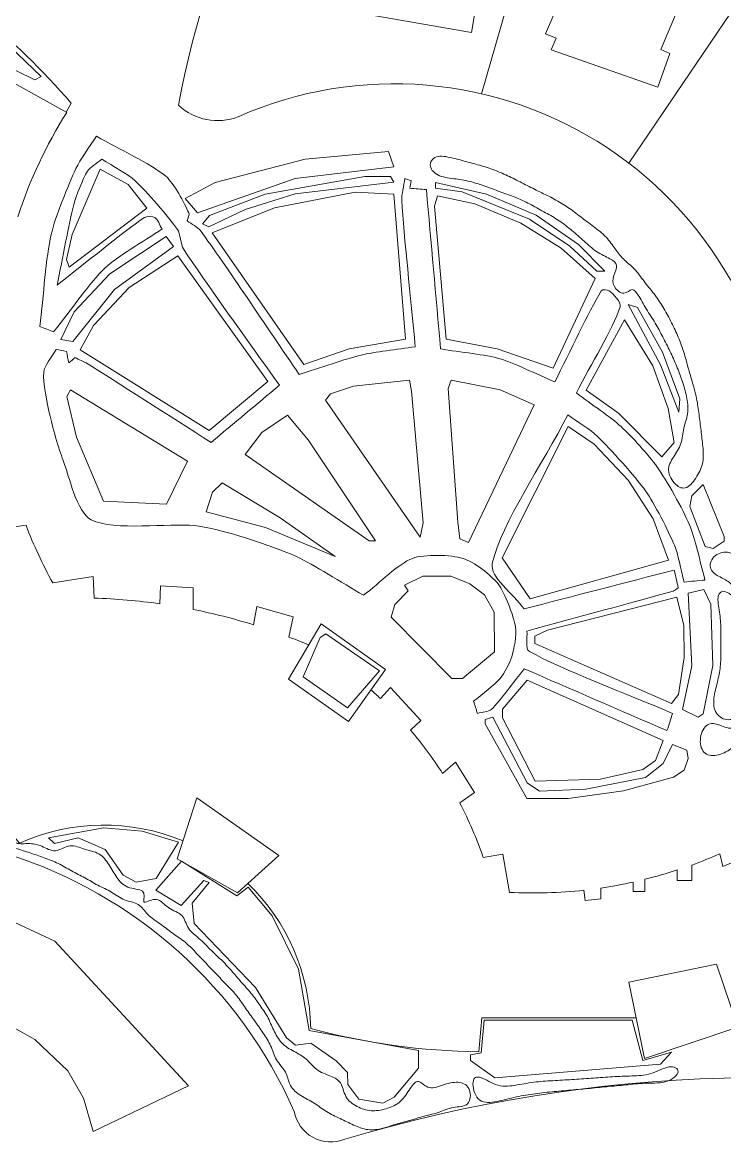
# Model space of a CAD drawing. Header units: inches. Extents: x 36 to 189, y -75 to 56.
# Drawn here: x 102.15 to 111.88, y -60.11 to -44.68 of the extents above; entities that cross this region are included whole.
import ezdxf

# ---------------------------------------------------------------- set-up
doc = ezdxf.new("R2010")
doc.units = ezdxf.units.IN
for name, color, linetype, lineweight in [('01_ORIGINAL_CAD', 7, 'Continuous', 20), ('02_APPROVED_PDF_OUTLINES', 7, 'Continuous', 15), ('04_APPROVED_PERIMETER', 7, 'Continuous', 15)]:
    doc.layers.add(name, color=color, linetype=linetype, lineweight=lineweight)

# ---------------------------------------------------------------- blocks, each defined once
blk = doc.blocks.new('OPTION_08_GEOMETRIC_SHELL')
at = {"layer": '01_ORIGINAL_CAD'}
for points in [[(55.143, 52), (53.51, 46.333)], [(55.552, 45.371), (58.647, 49.945)], [(46.9, 40.63), (46.939, 40.324), (47.2, 40.358)], [(49.053, 39.272), (49.062, 39.519), (49.515, 39.492), (49.513, 39.194)], [(50.35, 38.981), (50.396, 39.232), (50.902, 39.093), (50.842, 38.811)], [(51.286, 38.996), (52.178, 38.364), (51.665, 37.64), (50.837, 38.227), (51.286, 38.996)], [(52.249, 38.111), (52.108, 37.96)], [(52.249, 38.111), (52.668, 37.654), (52.525, 37.523)], [(52.968, 36.924), (53.149, 37.079), (53.413, 36.661), (53.207, 36.514)], [(49.567, 36.583), (50.703, 35.787), (50.129, 35.27), (49.295, 35.742), (49.567, 36.583)], [(56.812, 35.811), (56.853, 35.634), (57.179, 35.773), (57.105, 35.949)], [(53.805, 35.806), (53.533, 35.759)], [(53.805, 35.806), (53.805, 35.806)], [(56.221, 35.586), (56.221, 35.439), (56.423, 35.439), (56.423, 35.655)], [(54.929, 35.306), (54.944, 35.165), (55.16, 35.189), (55.16, 35.336)], [(55.61, 35.419), (55.608, 35.288), (55.771, 35.288), (55.771, 35.457)], [(53.515, 33.54), (53.473, 33.07)], [(53.515, 33.54), (55.65, 33.54)]]:
    blk.add_lwpolyline(points, dxfattribs=at)
for points in [[(44.283, 37.084, 0.090917), (40.931, 45.968, -0.652582), (40.931, 49.011, -0.158741), (45.004, 48.425, -0.098355), (47.824, 46.203), (47.755, 46.078)], [(47.087, 44.63, -0.062406), (47.763, 46.073), (45.572, 47.29, 0.058367), (44.801, 44.944, 0.058367)], [(50.14, 46.014, -0.546754), (57.65, 41.045, 0.171391), (58.184, 40.351, 0.171391)], [(48.142, 39.35), (48.13, 39.649), (47.57, 39.561, -0.034306), (47.2, 40.358, -0.034306)], [(45.692, 38.109, 0.060935), (47.109, 35.956, -0.206423), (49.375, 35.99)], [(59.998, 35.322), (60.235, 35.059), (61.831, 36.816), (61.933, 37.418, -0.214593), (63.522, 35.602, 0.212382), (64.188, 33.517, -0.642649), (62.166, 32.15, 0.132984), (51.615, 31.858, -0.471407), (50.913, 32.245)], [(54.929, 35.306, -0.040089), (53.897, 35.276), (53.805, 35.806)], [(56.812, 35.811, -0.016254), (56.423, 35.655, -0.016254)], [(56.221, 35.586, -0.018166), (55.771, 35.457, -0.018166)], [(50.274, 35.4, -0.198705), (51.143, 33.392, 0.063223), (53.473, 33.07)], [(55.61, 35.419, -0.017778), (55.16, 35.336, -0.017778)]]:
    blk.add_lwpolyline(points, format="xyb", dxfattribs=at)
for points in [[(53.327, 47.704), (53.561, 48.687), (52.231, 49.012), (52.116, 48.544), (51.942, 48.586), (51.715, 47.658), (51.87, 47.62), (51.829, 47.45), (53.37, 47.181), (53.455, 47.672)], [(55.995, 46.944), (56.387, 47.876), (55.128, 48.415), (54.938, 47.972), (54.774, 48.042), (54.397, 47.164), (54.544, 47.101), (54.475, 46.94), (55.951, 46.422), (56.116, 46.892)], [(55.549, 34.034), (56.763, 34.283), (57.058, 33.412), (55.766, 32.976)]]:
    blk.add_lwpolyline(points, close=True, dxfattribs=at)
for centre, radius, start, end in [((61.436, 43.951), 12.326, 136.7478, 169.6154), ((40.939, 23.771), 31.601, 47.0054, 64.8874), ((49.852, 46.755), 0.794, 227.0981, 291.2465), ((47.898, 31.093), 8.26, 81.9573, 88.3074), ((47.898, 31.093), 8.26, 72.7279, 78.7214), ((47.898, 31.093), 8.26, 67.0855, 69.118), ((48.363, 33.974), 5.47, 46.7825, 48.644), ((48.363, 33.974), 5.47, 32.6388, 40.4465), ((48.363, 33.974), 5.47, 19.0436, 27.6609), ((44.996, 29.643), 6.464, 23.734, 72.5429)]:
    blk.add_arc(centre, radius, start, end, dxfattribs=at)
at = {"layer": '02_APPROVED_PDF_OUTLINES'}
for points in [[(45.923, 47.815), (46.645, 47.301), (47.408, 46.571), (47.323, 46.526), (45.782, 47.277), (45.737, 47.47), (45.843, 47.792)], [(51.068, 45.426), (52.223, 45.534), (52.294, 45.322), (50.926, 45.16), (49.576, 44.682), (49.405, 44.882), (49.821, 45.103)], [(48.228, 45.289), (48.614, 45.075), (48.871, 44.747), (47.799, 43.93), (47.761, 44.036), (47.84, 44.385)], [(51.891, 45.185), (52.25, 45.185), (52.294, 45.108), (50.927, 44.945), (50.234, 44.729), (49.73, 44.488), (49.645, 44.533), (49.742, 44.646), (50.511, 44.942)], [(52.873, 45.105), (53.578, 44.944), (54.268, 44.65), (54.853, 44.247), (55.217, 43.875), (55.105, 43.875), (54.735, 44.221), (54.174, 44.598), (53.242, 44.974), (52.873, 45.027)], [(51.759, 44.97), (52.295, 44.943), (52.458, 42.934), (51.674, 42.799), (51.046, 42.584), (49.778, 44.405), (50.644, 44.754)], [(52.9, 44.917), (53.419, 44.81), (54.056, 44.542), (54.614, 44.194), (55.084, 43.773), (54.503, 42.533), (53.724, 42.8), (53.019, 42.934), (52.856, 44.777)], [(49.141, 44.355), (49.244, 44.22), (48.426, 43.624), (47.848, 42.903), (47.683, 42.93), (47.868, 43.312), (48.363, 43.84)], [(49.301, 44.087), (50.548, 42.347), (49.735, 41.67), (47.949, 42.787), (48.134, 43.124), (48.629, 43.652)], [(55.54, 43.416), (55.669, 43.371), (56.015, 42.754), (56.255, 42.11), (56.244, 41.923), (55.991, 42.578)], [(55.492, 43.201), (55.883, 42.566), (56.096, 41.976), (56.177, 41.505), (56.006, 41.305), (55.405, 41.911), (54.958, 42.229)], [(51.737, 42.286), (52.512, 42.367), (52.539, 42.215), (52.702, 40.39), (52.658, 40.196), (51.348, 42.092), (51.419, 42.178)], [(53.091, 42.367), (53.769, 42.234), (54.238, 42.028), (53.328, 40.122), (53.21, 40.17), (53.183, 40.402), (53.047, 42.254)], [(47.818, 42.234), (49.435, 41.246), (49.144, 40.65), (48.272, 40.694), (47.898, 41.579), (47.765, 42.143)], [(50.823, 41.882), (51.107, 41.543), (52.039, 40.142), (51.954, 40.142), (50.235, 41.34), (50.464, 41.641)], [(54.711, 41.724), (55.071, 41.483), (55.541, 40.982), (55.887, 40.446), (56.1, 39.877), (54.185, 39.338), (53.794, 39.907)], [(49.918, 40.947), (50.719, 40.46), (51.481, 39.927), (50.519, 40.328), (49.697, 40.543), (49.784, 40.817)], [(56.58, 40.925), (56.869, 40.205), (56.87, 40.137), (56.719, 40.038), (56.608, 40.065), (56.394, 40.62), (56.421, 40.768)], [(52.698, 39.656), (53.083, 39.656), (53.349, 39.549), (53.553, 39.397), (53.686, 39.156), (53.687, 38.604), (53.245, 38.237), (53.099, 38.237), (52.256, 39.087), (52.309, 39.262), (52.493, 39.451), (52.441, 39.531)], [(56.216, 39.364), (56.314, 38.97), (56.315, 38.526), (56.237, 38.016), (56.139, 37.89), (54.248, 38.721), (54.248, 38.825), (54.425, 38.906)], [(56.511, 37.703), (56.293, 37.81), (56.425, 38.412), (56.37, 39.417), (56.588, 39.471), (56.685, 39.265), (56.714, 38.419), (56.582, 37.748)], [(51.355, 38.854), (52.095, 38.341), (51.653, 37.833), (51.037, 38.262), (51.275, 38.805)], [(54.144, 38.212), (56.025, 37.377), (55.92, 37.103), (55.743, 36.978), (55.159, 36.843), (54.251, 36.815), (53.799, 37.692), (53.798, 37.814)], [(53.667, 37.702), (54.144, 36.792), (54.313, 36.678), (54.956, 36.706), (55.782, 36.868), (56.025, 37.06), (56.153, 37.324), (56.353, 37.243), (56.371, 37.13), (56.318, 36.969), (56.168, 36.871), (55.478, 36.682), (54.708, 36.574), (54.137, 36.574), (53.56, 37.611), (53.56, 37.671)], [(49.312, 35.971), (49.004, 35.469), (48.724, 35.416), (48.547, 35.514), (48.298, 35.87), (47.923, 36.032), (47.596, 35.952), (47.511, 36.029), (48.278, 36.171), (48.808, 36.123)], [(49.354, 35.708), (50.119, 35.227), (50.276, 35.346), (50.609, 34.951), (50.973, 34.211), (51.12, 33.366), (52.636, 33.086), (52.636, 32.842), (52.301, 32.439), (52.142, 32.358), (51.809, 32.412), (51.658, 32.618), (51.655, 32.781), (51.494, 32.944), (51.143, 33.189), (50.932, 33.163), (50.807, 33.261), (50.379, 33.961), (49.53, 34.844), (49.503, 35.127), (49.737, 35.412), (49.665, 35.441), (49.349, 35.094), (48.999, 35.308)], [(48.129, 31.965), (47.994, 32.427), (47.778, 32.807), (47.324, 33.238), (46.79, 33.534), (46.388, 33.642), (45.934, 33.642), (45.557, 33.533), (45.291, 33.373), (45.145, 33.373), (44.861, 33.552), (44.728, 33.82), (44.674, 34.33), (44.724, 35.559), (46.2, 35.25), (47.6, 34.6), (49.45, 32.6)], [(55.597, 33.505), (55.744, 32.948), (56.14, 33.065), (55.99, 32.898), (53.693, 32.708), (53.356, 32.95), (53.356, 33.027), (53.506, 33.057), (53.547, 33.505)]]:
    blk.add_lwpolyline(points, close=True, dxfattribs=at)
at = {"layer": '04_APPROVED_PERIMETER'}
for points, knots in [([(47.616, 42.793), (47.664, 42.784), (47.712, 42.775), (47.76, 42.766), (47.771, 42.713), (47.782, 42.66), (47.793, 42.607), (47.823, 42.631), (47.852, 42.655), (47.881, 42.679), (47.932, 42.654), (47.998, 42.628), (48.034, 42.605), (48.469, 42.334), (49.188, 41.872), (49.765, 41.506), (50.08, 41.77), (50.395, 42.033), (50.71, 42.297), (50.267, 42.926), (49.696, 43.701), (49.38, 44.184), (49.341, 44.243), (49.338, 44.397), (49.297, 44.454), (49.168, 44.636), (48.874, 44.975), (48.71, 45.127), (48.61, 45.221), (48.404, 45.327), (48.251, 45.426), (48.184, 45.37), (48.084, 45.314), (48.05, 45.259), (47.985, 45.153), (47.895, 44.919), (47.863, 44.8), (47.79, 44.524), (47.708, 44.055), (47.63, 43.683), (48.033, 43.995), (48.525, 44.402), (48.839, 44.619), (48.87, 44.64), (48.955, 44.639), (48.986, 44.619), (49.025, 44.594), (49.051, 44.514), (49.084, 44.461), (48.82, 44.28), (48.467, 44.084), (48.293, 43.919), (48.087, 43.724), (47.819, 43.331), (47.582, 43.037), (47.519, 43.061), (47.455, 43.085), (47.391, 43.109), (47.443, 43.534), (47.476, 44.072), (47.548, 44.385), (47.602, 44.623), (47.789, 45.076), (47.891, 45.298), (47.947, 45.418), (48.079, 45.596), (48.174, 45.745), (48.494, 45.561), (48.922, 45.369), (49.136, 45.191), (49.251, 45.095), (49.39, 44.817), (49.455, 44.682), (49.467, 44.656), (49.439, 44.609), (49.431, 44.572), (49.492, 44.528), (49.581, 44.486), (49.615, 44.44), (49.972, 43.952), (50.528, 43.111), (50.984, 42.447), (51.27, 42.536), (51.624, 42.663), (51.843, 42.715), (52.027, 42.759), (52.342, 42.792), (52.592, 42.83), (52.529, 43.506), (52.436, 44.349), (52.405, 44.857), (52.4, 44.933), (52.434, 45.058), (52.448, 45.158), (52.477, 45.149), (52.505, 45.14), (52.533, 45.131), (52.528, 45.096), (52.522, 45.061), (52.516, 45.025), (52.593, 45.019), (52.669, 45.013), (52.746, 45.006), (52.811, 44.271), (52.877, 43.535), (52.943, 42.799), (53.218, 42.754), (53.567, 42.721), (53.768, 42.663), (53.965, 42.606), (54.272, 42.449), (54.524, 42.343), (54.738, 42.763), (54.986, 43.3), (55.168, 43.603), (55.182, 43.627), (55.258, 43.621), (55.279, 43.604), (55.33, 43.561), (55.451, 43.447), (55.43, 43.383), (55.327, 43.065), (55.025, 42.588), (54.823, 42.19), (55.029, 42.035), (55.299, 41.855), (55.442, 41.725), (55.579, 41.599), (55.832, 41.323), (55.939, 41.17), (56.071, 40.981), (56.301, 40.578), (56.391, 40.366), (56.469, 40.183), (56.534, 39.855), (56.605, 39.6), (56.509, 39.591), (56.413, 39.582), (56.317, 39.573), (56.272, 39.742), (56.233, 39.961), (56.182, 40.082), (56.099, 40.279), (55.904, 40.662), (55.781, 40.836), (55.635, 41.041), (55.294, 41.413), (55.114, 41.589), (55.023, 41.678), (54.841, 41.789), (54.705, 41.889), (54.356, 41.202), (53.785, 40.393), (53.659, 39.83), (53.616, 39.643), (53.952, 39.411), (54.099, 39.201), (54.793, 39.38), (55.487, 39.56), (56.18, 39.739), (56.198, 39.657), (56.216, 39.574), (56.234, 39.492), (56.21, 39.477), (56.183, 39.453), (56.163, 39.447), (55.658, 39.303), (54.813, 39.078), (54.138, 38.894), (54.149, 38.8), (54.11, 38.648), (54.172, 38.613), (54.643, 38.347), (55.495, 38.04), (56.157, 37.753), (56.131, 37.674), (56.105, 37.594), (56.078, 37.515), (55.419, 37.8), (54.76, 38.086), (54.101, 38.372), (53.949, 38.184), (53.776, 37.933), (53.644, 37.808), (53.608, 37.774), (53.517, 37.772), (53.453, 37.754), (53.436, 37.81), (53.418, 37.865), (53.4, 37.921), (53.522, 38.027), (53.688, 38.147), (53.767, 38.239), (53.822, 38.304), (53.904, 38.458), (53.929, 38.539), (53.958, 38.638), (54.001, 38.846), (53.982, 38.947), (53.952, 39.106), (53.837, 39.418), (53.739, 39.546), (53.648, 39.665), (53.398, 39.857), (53.254, 39.9), (53.086, 39.95), (52.717, 39.96), (52.553, 39.9), (52.354, 39.826), (52.101, 39.56), (51.875, 39.39), (51.565, 39.569), (51.187, 39.811), (50.945, 39.925), (50.747, 40.019), (50.328, 40.157), (50.119, 40.221), (49.975, 40.264), (49.683, 40.339), (49.534, 40.354), (49.178, 40.392), (48.425, 40.275), (48.104, 40.434), (47.9, 40.535), (47.797, 41.045), (47.713, 41.257), (47.652, 41.413), (47.562, 41.737), (47.526, 41.901), (47.495, 42.044), (47.431, 42.334), (47.445, 42.479), (47.454, 42.568), (47.559, 42.688), (47.616, 42.793)], [0, 0, 0, 0, 0.012821, 0.012821, 0.012821, 0.025641, 0.025641, 0.025641, 0.038462, 0.038462, 0.038462, 0.051282, 0.051282, 0.051282, 0.064103, 0.064103, 0.064103, 0.076923, 0.076923, 0.076923, 0.089744, 0.089744, 0.089744, 0.102564, 0.102564, 0.102564, 0.115385, 0.115385, 0.115385, 0.128205, 0.128205, 0.128205, 0.141026, 0.141026, 0.141026, 0.153846, 0.153846, 0.153846, 0.166667, 0.166667, 0.166667, 0.179487, 0.179487, 0.179487, 0.192308, 0.192308, 0.192308, 0.205128, 0.205128, 0.205128, 0.217949, 0.217949, 0.217949, 0.230769, 0.230769, 0.230769, 0.24359, 0.24359, 0.24359, 0.25641, 0.25641, 0.25641, 0.269231, 0.269231, 0.269231, 0.282051, 0.282051, 0.282051, 0.294872, 0.294872, 0.294872, 0.307692, 0.307692, 0.307692, 0.320513, 0.320513, 0.320513, 0.333333, 0.333333, 0.333333, 0.346154, 0.346154, 0.346154, 0.358974, 0.358974, 0.358974, 0.371795, 0.371795, 0.371795, 0.384615, 0.384615, 0.384615, 0.397436, 0.397436, 0.397436, 0.410256, 0.410256, 0.410256, 0.423077, 0.423077, 0.423077, 0.435897, 0.435897, 0.435897, 0.448718, 0.448718, 0.448718, 0.461538, 0.461538, 0.461538, 0.474359, 0.474359, 0.474359, 0.487179, 0.487179, 0.487179, 0.5, 0.5, 0.5, 0.512821, 0.512821, 0.512821, 0.525641, 0.525641, 0.525641, 0.538462, 0.538462, 0.538462, 0.551282, 0.551282, 0.551282, 0.564103, 0.564103, 0.564103, 0.576923, 0.576923, 0.576923, 0.589744, 0.589744, 0.589744, 0.602564, 0.602564, 0.602564, 0.615385, 0.615385, 0.615385, 0.628205, 0.628205, 0.628205, 0.641026, 0.641026, 0.641026, 0.653846, 0.653846, 0.653846, 0.666667, 0.666667, 0.666667, 0.679487, 0.679487, 0.679487, 0.692308, 0.692308, 0.692308, 0.705128, 0.705128, 0.705128, 0.717949, 0.717949, 0.717949, 0.730769, 0.730769, 0.730769, 0.74359, 0.74359, 0.74359, 0.75641, 0.75641, 0.75641, 0.769231, 0.769231, 0.769231, 0.782051, 0.782051, 0.782051, 0.794872, 0.794872, 0.794872, 0.807692, 0.807692, 0.807692, 0.820513, 0.820513, 0.820513, 0.833333, 0.833333, 0.833333, 0.846154, 0.846154, 0.846154, 0.858974, 0.858974, 0.858974, 0.871795, 0.871795, 0.871795, 0.884615, 0.884615, 0.884615, 0.897436, 0.897436, 0.897436, 0.910256, 0.910256, 0.910256, 0.923077, 0.923077, 0.923077, 0.935897, 0.935897, 0.935897, 0.948718, 0.948718, 0.948718, 0.961538, 0.961538, 0.961538, 0.974359, 0.974359, 0.974359, 0.987179, 0.987179, 0.987179, 1, 1, 1, 1]), ([(52.885, 45.458), (52.943, 45.478), (53.023, 45.462), (53.1, 45.444), (53.177, 45.426), (53.25, 45.406), (53.322, 45.387), (53.394, 45.367), (53.464, 45.348), (53.535, 45.327), (53.605, 45.305), (53.675, 45.281), (53.744, 45.253), (53.813, 45.226), (53.88, 45.195), (53.946, 45.162), (54.013, 45.129), (54.078, 45.095), (54.144, 45.061), (54.21, 45.027), (54.276, 44.994), (54.343, 44.961), (54.41, 44.929), (54.477, 44.897), (54.541, 44.861), (54.606, 44.825), (54.669, 44.786), (54.729, 44.744), (54.789, 44.701), (54.847, 44.655), (54.906, 44.61), (54.965, 44.565), (55.025, 44.522), (55.085, 44.476), (55.145, 44.43), (55.204, 44.382), (55.253, 44.328), (55.301, 44.274), (55.338, 44.215), (55.375, 44.165), (55.411, 44.114), (55.446, 44.072), (55.492, 44.029), (55.538, 43.986), (55.594, 43.941), (55.643, 43.888), (55.692, 43.835), (55.732, 43.773), (55.777, 43.715), (55.821, 43.657), (55.869, 43.602), (55.913, 43.544), (55.957, 43.485), (55.997, 43.423), (56.035, 43.359), (56.073, 43.295), (56.108, 43.23), (56.141, 43.163), (56.175, 43.097), (56.206, 43.03), (56.235, 42.962), (56.263, 42.894), (56.289, 42.824), (56.311, 42.754), (56.333, 42.683), (56.352, 42.612), (56.372, 42.54), (56.392, 42.469), (56.413, 42.398), (56.434, 42.326), (56.454, 42.255), (56.474, 42.184), (56.489, 42.112), (56.503, 42.039), (56.514, 41.966), (56.523, 41.892), (56.532, 41.819), (56.541, 41.746), (56.55, 41.672), (56.559, 41.598), (56.568, 41.523), (56.575, 41.449), (56.582, 41.375), (56.586, 41.301), (56.574, 41.233), (56.561, 41.164), (56.532, 41.1), (56.493, 41.036), (56.454, 40.971), (56.405, 40.906), (56.352, 40.883), (56.3, 40.86), (56.244, 40.88), (56.195, 40.928), (56.146, 40.976), (56.104, 41.052), (56.1, 41.119), (56.097, 41.186), (56.132, 41.243), (56.17, 41.303), (56.208, 41.362), (56.248, 41.423), (56.271, 41.491), (56.293, 41.559), (56.296, 41.633), (56.311, 41.702), (56.326, 41.771), (56.354, 41.835), (56.364, 41.902), (56.374, 41.97), (56.367, 42.041), (56.354, 42.113), (56.34, 42.186), (56.321, 42.259), (56.298, 42.33), (56.275, 42.401), (56.249, 42.47), (56.221, 42.539), (56.194, 42.607), (56.164, 42.675), (56.132, 42.742), (56.101, 42.809), (56.067, 42.875), (56.033, 42.941), (55.999, 43.007), (55.965, 43.072), (55.928, 43.135), (55.891, 43.198), (55.85, 43.259), (55.809, 43.326), (55.768, 43.393), (55.727, 43.467), (55.692, 43.524), (55.657, 43.582), (55.628, 43.624), (55.596, 43.621), (55.563, 43.619), (55.528, 43.573), (55.482, 43.572), (55.435, 43.57), (55.377, 43.614), (55.35, 43.662), (55.323, 43.71), (55.326, 43.762), (55.341, 43.814), (55.357, 43.865), (55.385, 43.917), (55.38, 43.956), (55.376, 43.995), (55.338, 44.021), (55.285, 44.049), (55.232, 44.077), (55.165, 44.107), (55.103, 44.148), (55.041, 44.189), (54.985, 44.241), (54.93, 44.292), (54.874, 44.343), (54.819, 44.391), (54.762, 44.438), (54.705, 44.486), (54.647, 44.532), (54.586, 44.573), (54.525, 44.614), (54.46, 44.65), (54.395, 44.686), (54.331, 44.723), (54.266, 44.759), (54.201, 44.794), (54.135, 44.828), (54.069, 44.861), (54.001, 44.889), (53.933, 44.918), (53.862, 44.942), (53.793, 44.967), (53.723, 44.992), (53.653, 45.018), (53.583, 45.043), (53.514, 45.068), (53.444, 45.092), (53.373, 45.111), (53.302, 45.13), (53.23, 45.143), (53.154, 45.153), (53.077, 45.163), (52.996, 45.169), (52.929, 45.198), (52.862, 45.226), (52.81, 45.276), (52.801, 45.329), (52.792, 45.382), (52.827, 45.438), (52.885, 45.458)], [0, 0, 0, 0, 0.015625, 0.015625, 0.015625, 0.03125, 0.03125, 0.03125, 0.046875, 0.046875, 0.046875, 0.0625, 0.0625, 0.0625, 0.078125, 0.078125, 0.078125, 0.09375, 0.09375, 0.09375, 0.109375, 0.109375, 0.109375, 0.125, 0.125, 0.125, 0.140625, 0.140625, 0.140625, 0.15625, 0.15625, 0.15625, 0.171875, 0.171875, 0.171875, 0.1875, 0.1875, 0.1875, 0.203125, 0.203125, 0.203125, 0.21875, 0.21875, 0.21875, 0.234375, 0.234375, 0.234375, 0.25, 0.25, 0.25, 0.265625, 0.265625, 0.265625, 0.28125, 0.28125, 0.28125, 0.296875, 0.296875, 0.296875, 0.3125, 0.3125, 0.3125, 0.328125, 0.328125, 0.328125, 0.34375, 0.34375, 0.34375, 0.359375, 0.359375, 0.359375, 0.375, 0.375, 0.375, 0.390625, 0.390625, 0.390625, 0.40625, 0.40625, 0.40625, 0.421875, 0.421875, 0.421875, 0.4375, 0.4375, 0.4375, 0.453125, 0.453125, 0.453125, 0.46875, 0.46875, 0.46875, 0.484375, 0.484375, 0.484375, 0.5, 0.5, 0.5, 0.515625, 0.515625, 0.515625, 0.53125, 0.53125, 0.53125, 0.546875, 0.546875, 0.546875, 0.5625, 0.5625, 0.5625, 0.578125, 0.578125, 0.578125, 0.59375, 0.59375, 0.59375, 0.609375, 0.609375, 0.609375, 0.625, 0.625, 0.625, 0.640625, 0.640625, 0.640625, 0.65625, 0.65625, 0.65625, 0.671875, 0.671875, 0.671875, 0.6875, 0.6875, 0.6875, 0.703125, 0.703125, 0.703125, 0.71875, 0.71875, 0.71875, 0.734375, 0.734375, 0.734375, 0.75, 0.75, 0.75, 0.765625, 0.765625, 0.765625, 0.78125, 0.78125, 0.78125, 0.796875, 0.796875, 0.796875, 0.8125, 0.8125, 0.8125, 0.828125, 0.828125, 0.828125, 0.84375, 0.84375, 0.84375, 0.859375, 0.859375, 0.859375, 0.875, 0.875, 0.875, 0.890625, 0.890625, 0.890625, 0.90625, 0.90625, 0.90625, 0.921875, 0.921875, 0.921875, 0.9375, 0.9375, 0.9375, 0.953125, 0.953125, 0.953125, 0.96875, 0.96875, 0.96875, 0.984375, 0.984375, 0.984375, 1, 1, 1, 1]), ([(48.834, 35.139), (48.875, 35.139), (48.946, 35.187), (49.007, 35.178), (49.067, 35.169), (49.116, 35.104), (49.177, 35.062), (49.239, 35.02), (49.312, 35.002), (49.356, 34.956), (49.4, 34.91), (49.415, 34.837), (49.451, 34.78), (49.488, 34.723), (49.547, 34.682), (49.599, 34.635), (49.652, 34.589), (49.699, 34.537), (49.748, 34.488), (49.798, 34.439), (49.851, 34.393), (49.901, 34.345), (49.951, 34.296), (49.999, 34.246), (50.045, 34.193), (50.091, 34.141), (50.135, 34.087), (50.181, 34.035), (50.227, 33.982), (50.275, 33.931), (50.319, 33.877), (50.363, 33.823), (50.403, 33.766), (50.443, 33.709), (50.483, 33.652), (50.523, 33.594), (50.555, 33.533), (50.587, 33.471), (50.611, 33.407), (50.642, 33.344), (50.673, 33.281), (50.712, 33.22), (50.763, 33.173), (50.813, 33.126), (50.877, 33.095), (50.935, 33.062), (50.994, 33.03), (51.048, 32.997), (51.097, 32.953), (51.145, 32.908), (51.188, 32.852), (51.247, 32.812), (51.306, 32.772), (51.382, 32.748), (51.44, 32.723), (51.498, 32.698), (51.538, 32.673), (51.565, 32.62), (51.591, 32.568), (51.605, 32.488), (51.644, 32.428), (51.683, 32.369), (51.747, 32.33), (51.81, 32.301), (51.873, 32.272), (51.936, 32.253), (52.004, 32.252), (52.072, 32.251), (52.145, 32.267), (52.212, 32.289), (52.278, 32.311), (52.337, 32.338), (52.388, 32.385), (52.439, 32.433), (52.482, 32.501), (52.52, 32.559), (52.559, 32.617), (52.594, 32.664), (52.636, 32.657), (52.678, 32.65), (52.727, 32.588), (52.788, 32.574), (52.85, 32.56), (52.923, 32.593), (52.997, 32.617), (53.071, 32.64), (53.145, 32.654), (53.207, 32.644), (53.27, 32.634), (53.321, 32.601), (53.343, 32.54), (53.365, 32.479), (53.357, 32.39), (53.314, 32.348), (53.27, 32.306), (53.19, 32.311), (53.119, 32.298), (53.048, 32.285), (52.987, 32.254), (52.921, 32.232), (52.855, 32.21), (52.785, 32.198), (52.718, 32.18), (52.65, 32.162), (52.585, 32.138), (52.518, 32.119), (52.451, 32.099), (52.382, 32.084), (52.316, 32.064), (52.249, 32.044), (52.183, 32.019), (52.116, 32.004), (52.048, 31.989), (51.977, 31.983), (51.91, 31.995), (51.842, 32.007), (51.777, 32.037), (51.714, 32.066), (51.65, 32.096), (51.588, 32.125), (51.526, 32.156), (51.463, 32.186), (51.399, 32.218), (51.341, 32.255), (51.282, 32.293), (51.229, 32.336), (51.169, 32.372), (51.109, 32.408), (51.041, 32.438), (50.984, 32.478), (50.927, 32.517), (50.881, 32.567), (50.855, 32.621), (50.828, 32.675), (50.823, 32.734), (50.792, 32.789), (50.762, 32.845), (50.706, 32.898), (50.67, 32.958), (50.634, 33.019), (50.616, 33.087), (50.588, 33.151), (50.559, 33.214), (50.521, 33.273), (50.482, 33.331), (50.443, 33.389), (50.403, 33.446), (50.363, 33.503), (50.322, 33.559), (50.281, 33.615), (50.241, 33.673), (50.201, 33.73), (50.163, 33.789), (50.119, 33.843), (50.076, 33.897), (50.026, 33.946), (49.977, 33.996), (49.929, 34.046), (49.881, 34.098), (49.833, 34.148), (49.785, 34.198), (49.737, 34.248), (49.689, 34.299), (49.641, 34.349), (49.593, 34.401), (49.545, 34.451), (49.497, 34.501), (49.448, 34.55), (49.393, 34.594), (49.339, 34.637), (49.279, 34.675), (49.223, 34.716), (49.166, 34.757), (49.114, 34.801), (49.056, 34.841), (48.999, 34.882), (48.936, 34.92), (48.888, 34.968), (48.841, 35.017), (48.808, 35.076), (48.754, 35.108), (48.701, 35.141), (48.628, 35.147), (48.563, 35.173), (48.498, 35.199), (48.442, 35.245), (48.382, 35.281), (48.322, 35.317), (48.258, 35.343), (48.196, 35.375), (48.134, 35.406), (48.075, 35.444), (48.014, 35.478), (47.952, 35.511), (47.889, 35.54), (47.828, 35.574), (47.767, 35.608), (47.708, 35.646), (47.646, 35.676), (47.583, 35.707), (47.516, 35.73), (47.451, 35.754), (47.386, 35.778), (47.323, 35.802), (47.256, 35.824), (47.188, 35.845), (47.116, 35.865), (47.054, 35.89), (46.991, 35.915), (46.938, 35.946), (46.862, 35.962), (46.787, 35.978), (46.689, 35.979), (46.671, 36.006), (46.654, 36.032), (46.715, 36.085), (46.711, 36.141), (46.707, 36.197), (46.636, 36.257), (46.587, 36.314), (46.539, 36.372), (46.512, 36.426), (46.476, 36.484), (46.44, 36.541), (46.394, 36.602), (46.352, 36.658), (46.31, 36.714), (46.271, 36.765), (46.233, 36.825), (46.195, 36.885), (46.158, 36.953), (46.116, 37.005), (46.073, 37.058), (46.025, 37.095), (45.962, 37.094), (45.9, 37.093), (45.823, 37.054), (45.752, 37.038), (45.682, 37.023), (45.617, 37.031), (45.55, 37.043), (45.483, 37.056), (45.413, 37.072), (45.351, 37.107), (45.288, 37.142), (45.234, 37.196), (45.178, 37.191), (45.121, 37.185), (45.063, 37.122), (45.013, 37.068), (44.962, 37.014), (44.92, 36.969), (44.861, 36.93), (44.801, 36.891), (44.724, 36.859), (44.673, 36.886), (44.623, 36.912), (44.601, 36.999), (44.624, 37.056), (44.648, 37.113), (44.718, 37.141), (44.785, 37.178), (44.851, 37.216), (44.913, 37.262), (44.956, 37.309), (44.999, 37.357), (45.024, 37.405), (45.021, 37.468), (45.018, 37.531), (44.988, 37.609), (44.979, 37.68), (44.97, 37.752), (44.984, 37.816), (44.989, 37.886), (44.995, 37.955), (44.993, 38.028), (45.02, 38.091), (45.047, 38.154), (45.102, 38.206), (45.144, 38.262), (45.187, 38.317), (45.217, 38.376), (45.277, 38.413), (45.338, 38.45), (45.428, 38.464), (45.476, 38.505), (45.524, 38.545), (45.53, 38.611), (45.51, 38.675), (45.489, 38.739), (45.443, 38.801), (45.41, 38.864), (45.377, 38.928), (45.359, 38.993), (45.328, 39.054), (45.298, 39.116), (45.255, 39.174), (45.215, 39.232), (45.175, 39.29), (45.138, 39.347), (45.098, 39.404), (45.059, 39.461), (45.017, 39.518), (44.978, 39.576), (44.939, 39.634), (44.903, 39.694), (44.861, 39.749), (44.82, 39.805), (44.773, 39.857), (44.726, 39.908), (44.678, 39.959), (44.63, 40.009), (44.581, 40.059), (44.532, 40.109), (44.484, 40.159), (44.436, 40.21), (44.389, 40.261), (44.343, 40.314), (44.294, 40.364), (44.245, 40.413), (44.193, 40.46), (44.142, 40.506), (44.09, 40.553), (44.04, 40.6), (43.979, 40.638), (43.917, 40.675), (43.844, 40.704), (43.818, 40.759), (43.791, 40.813), (43.812, 40.895), (43.845, 40.953), (43.879, 41.011), (43.926, 41.047), (43.98, 41.029), (44.034, 41.011), (44.095, 40.938), (44.153, 40.89), (44.21, 40.841), (44.265, 40.816), (44.318, 40.775), (44.371, 40.735), (44.423, 40.679), (44.472, 40.626), (44.52, 40.574), (44.564, 40.525), (44.616, 40.479), (44.668, 40.433), (44.727, 40.389), (44.751, 40.324), (44.775, 40.258), (44.763, 40.17), (44.793, 40.124), (44.823, 40.079), (44.894, 40.075), (44.93, 40.028), (44.965, 39.981), (44.965, 39.891), (44.98, 39.818), (44.995, 39.745), (45.024, 39.691), (45.082, 39.67), (45.14, 39.65), (45.225, 39.664), (45.279, 39.631), (45.332, 39.598), (45.354, 39.518), (45.387, 39.453), (45.421, 39.388), (45.466, 39.339), (45.503, 39.282), (45.54, 39.224), (45.568, 39.158), (45.599, 39.095), (45.629, 39.031), (45.662, 38.969), (45.687, 38.905), (45.713, 38.841), (45.731, 38.775), (45.758, 38.709), (45.785, 38.644), (45.821, 38.58), (45.838, 38.513), (45.856, 38.447), (45.856, 38.378), (45.819, 38.325), (45.783, 38.273), (45.71, 38.236), (45.641, 38.212), (45.573, 38.187), (45.509, 38.175), (45.45, 38.144), (45.392, 38.112), (45.338, 38.06), (45.3, 38.001), (45.261, 37.942), (45.238, 37.876), (45.233, 37.809), (45.229, 37.742), (45.244, 37.673), (45.268, 37.607), (45.292, 37.541), (45.326, 37.478), (45.376, 37.433), (45.427, 37.388), (45.495, 37.361), (45.561, 37.338), (45.628, 37.315), (45.694, 37.295), (45.759, 37.323), (45.825, 37.35), (45.89, 37.425), (45.944, 37.439), (45.999, 37.454), (46.042, 37.408), (46.081, 37.352), (46.121, 37.296), (46.156, 37.229), (46.194, 37.169), (46.232, 37.109), (46.272, 37.055), (46.31, 36.998), (46.349, 36.941), (46.387, 36.881), (46.425, 36.822), (46.463, 36.763), (46.502, 36.705), (46.541, 36.647), (46.579, 36.59), (46.617, 36.534), (46.657, 36.475), (46.696, 36.417), (46.738, 36.355), (46.783, 36.304), (46.828, 36.253), (46.876, 36.213), (46.917, 36.152), (46.959, 36.09), (46.994, 36.008), (47.044, 35.973), (47.094, 35.938), (47.158, 35.952), (47.224, 35.952), (47.29, 35.953), (47.357, 35.941), (47.42, 35.914), (47.483, 35.888), (47.541, 35.848), (47.606, 35.853), (47.67, 35.859), (47.741, 35.91), (47.808, 35.919), (47.876, 35.929), (47.941, 35.896), (48.01, 35.875), (48.078, 35.853), (48.151, 35.843), (48.208, 35.809), (48.266, 35.776), (48.308, 35.719), (48.347, 35.66), (48.385, 35.601), (48.419, 35.54), (48.458, 35.483), (48.497, 35.427), (48.541, 35.376), (48.61, 35.35), (48.68, 35.324), (48.774, 35.321), (48.812, 35.293), (48.849, 35.265), (48.829, 35.211), (48.834, 35.139)], [0, 0, 0, 0, 0.006369, 0.006369, 0.006369, 0.012739, 0.012739, 0.012739, 0.019108, 0.019108, 0.019108, 0.025478, 0.025478, 0.025478, 0.031847, 0.031847, 0.031847, 0.038217, 0.038217, 0.038217, 0.044586, 0.044586, 0.044586, 0.050955, 0.050955, 0.050955, 0.057325, 0.057325, 0.057325, 0.063694, 0.063694, 0.063694, 0.070064, 0.070064, 0.070064, 0.076433, 0.076433, 0.076433, 0.082803, 0.082803, 0.082803, 0.089172, 0.089172, 0.089172, 0.095541, 0.095541, 0.095541, 0.101911, 0.101911, 0.101911, 0.10828, 0.10828, 0.10828, 0.11465, 0.11465, 0.11465, 0.121019, 0.121019, 0.121019, 0.127389, 0.127389, 0.127389, 0.133758, 0.133758, 0.133758, 0.140127, 0.140127, 0.140127, 0.146497, 0.146497, 0.146497, 0.152866, 0.152866, 0.152866, 0.159236, 0.159236, 0.159236, 0.165605, 0.165605, 0.165605, 0.171975, 0.171975, 0.171975, 0.178344, 0.178344, 0.178344, 0.184713, 0.184713, 0.184713, 0.191083, 0.191083, 0.191083, 0.197452, 0.197452, 0.197452, 0.203822, 0.203822, 0.203822, 0.210191, 0.210191, 0.210191, 0.216561, 0.216561, 0.216561, 0.22293, 0.22293, 0.22293, 0.229299, 0.229299, 0.229299, 0.235669, 0.235669, 0.235669, 0.242038, 0.242038, 0.242038, 0.248408, 0.248408, 0.248408, 0.254777, 0.254777, 0.254777, 0.261146, 0.261146, 0.261146, 0.267516, 0.267516, 0.267516, 0.273885, 0.273885, 0.273885, 0.280255, 0.280255, 0.280255, 0.286624, 0.286624, 0.286624, 0.292994, 0.292994, 0.292994, 0.299363, 0.299363, 0.299363, 0.305732, 0.305732, 0.305732, 0.312102, 0.312102, 0.312102, 0.318471, 0.318471, 0.318471, 0.324841, 0.324841, 0.324841, 0.33121, 0.33121, 0.33121, 0.33758, 0.33758, 0.33758, 0.343949, 0.343949, 0.343949, 0.350318, 0.350318, 0.350318, 0.356688, 0.356688, 0.356688, 0.363057, 0.363057, 0.363057, 0.369427, 0.369427, 0.369427, 0.375796, 0.375796, 0.375796, 0.382166, 0.382166, 0.382166, 0.388535, 0.388535, 0.388535, 0.394904, 0.394904, 0.394904, 0.401274, 0.401274, 0.401274, 0.407643, 0.407643, 0.407643, 0.414013, 0.414013, 0.414013, 0.420382, 0.420382, 0.420382, 0.426752, 0.426752, 0.426752, 0.433121, 0.433121, 0.433121, 0.43949, 0.43949, 0.43949, 0.44586, 0.44586, 0.44586, 0.452229, 0.452229, 0.452229, 0.458599, 0.458599, 0.458599, 0.464968, 0.464968, 0.464968, 0.471338, 0.471338, 0.471338, 0.477707, 0.477707, 0.477707, 0.484076, 0.484076, 0.484076, 0.490446, 0.490446, 0.490446, 0.496815, 0.496815, 0.496815, 0.503185, 0.503185, 0.503185, 0.509554, 0.509554, 0.509554, 0.515924, 0.515924, 0.515924, 0.522293, 0.522293, 0.522293, 0.528662, 0.528662, 0.528662, 0.535032, 0.535032, 0.535032, 0.541401, 0.541401, 0.541401, 0.547771, 0.547771, 0.547771, 0.55414, 0.55414, 0.55414, 0.56051, 0.56051, 0.56051, 0.566879, 0.566879, 0.566879, 0.573248, 0.573248, 0.573248, 0.579618, 0.579618, 0.579618, 0.585987, 0.585987, 0.585987, 0.592357, 0.592357, 0.592357, 0.598726, 0.598726, 0.598726, 0.605096, 0.605096, 0.605096, 0.611465, 0.611465, 0.611465, 0.617834, 0.617834, 0.617834, 0.624204, 0.624204, 0.624204, 0.630573, 0.630573, 0.630573, 0.636943, 0.636943, 0.636943, 0.643312, 0.643312, 0.643312, 0.649682, 0.649682, 0.649682, 0.656051, 0.656051, 0.656051, 0.66242, 0.66242, 0.66242, 0.66879, 0.66879, 0.66879, 0.675159, 0.675159, 0.675159, 0.681529, 0.681529, 0.681529, 0.687898, 0.687898, 0.687898, 0.694268, 0.694268, 0.694268, 0.700637, 0.700637, 0.700637, 0.707006, 0.707006, 0.707006, 0.713376, 0.713376, 0.713376, 0.719745, 0.719745, 0.719745, 0.726115, 0.726115, 0.726115, 0.732484, 0.732484, 0.732484, 0.738854, 0.738854, 0.738854, 0.745223, 0.745223, 0.745223, 0.751592, 0.751592, 0.751592, 0.757962, 0.757962, 0.757962, 0.764331, 0.764331, 0.764331, 0.770701, 0.770701, 0.770701, 0.77707, 0.77707, 0.77707, 0.783439, 0.783439, 0.783439, 0.789809, 0.789809, 0.789809, 0.796178, 0.796178, 0.796178, 0.802548, 0.802548, 0.802548, 0.808917, 0.808917, 0.808917, 0.815287, 0.815287, 0.815287, 0.821656, 0.821656, 0.821656, 0.828025, 0.828025, 0.828025, 0.834395, 0.834395, 0.834395, 0.840764, 0.840764, 0.840764, 0.847134, 0.847134, 0.847134, 0.853503, 0.853503, 0.853503, 0.859873, 0.859873, 0.859873, 0.866242, 0.866242, 0.866242, 0.872611, 0.872611, 0.872611, 0.878981, 0.878981, 0.878981, 0.88535, 0.88535, 0.88535, 0.89172, 0.89172, 0.89172, 0.898089, 0.898089, 0.898089, 0.904459, 0.904459, 0.904459, 0.910828, 0.910828, 0.910828, 0.917197, 0.917197, 0.917197, 0.923567, 0.923567, 0.923567, 0.929936, 0.929936, 0.929936, 0.936306, 0.936306, 0.936306, 0.942675, 0.942675, 0.942675, 0.949045, 0.949045, 0.949045, 0.955414, 0.955414, 0.955414, 0.961783, 0.961783, 0.961783, 0.968153, 0.968153, 0.968153, 0.974522, 0.974522, 0.974522, 0.980892, 0.980892, 0.980892, 0.987261, 0.987261, 0.987261, 0.993631, 0.993631, 0.993631, 1, 1, 1, 1]), ([(56.94, 39.981), (57.004, 39.965), (57.056, 39.914), (57.106, 39.854), (57.157, 39.793), (57.206, 39.723), (57.243, 39.673), (57.279, 39.623), (57.304, 39.593), (57.282, 39.583), (57.26, 39.574), (57.191, 39.585), (57.159, 39.574), (57.127, 39.563), (57.131, 39.531), (57.167, 39.493), (57.204, 39.455), (57.273, 39.411), (57.332, 39.361), (57.391, 39.311), (57.44, 39.256), (57.492, 39.207), (57.544, 39.158), (57.599, 39.115), (57.654, 39.065), (57.709, 39.016), (57.764, 38.96), (57.829, 38.915), (57.895, 38.869), (57.97, 38.834), (58.014, 38.84), (58.058, 38.846), (58.071, 38.893), (58.039, 38.949), (58.008, 39.005), (57.931, 39.069), (57.9, 39.109), (57.87, 39.149), (57.885, 39.165), (57.935, 39.154), (57.985, 39.142), (58.068, 39.104), (58.147, 39.067), (58.225, 39.03), (58.299, 38.995), (58.334, 38.948), (58.37, 38.902), (58.368, 38.843), (58.341, 38.782), (58.314, 38.721), (58.262, 38.657), (58.215, 38.595), (58.168, 38.533), (58.126, 38.472), (58.085, 38.411), (58.043, 38.351), (58.002, 38.291), (57.957, 38.232), (57.912, 38.174), (57.865, 38.117), (57.817, 38.06), (57.769, 38.004), (57.721, 37.947), (57.671, 37.893), (57.622, 37.839), (57.569, 37.787), (57.516, 37.736), (57.462, 37.685), (57.407, 37.636), (57.352, 37.586), (57.298, 37.537), (57.244, 37.486), (57.188, 37.439), (57.132, 37.391), (57.075, 37.346), (57.014, 37.301), (56.953, 37.256), (56.888, 37.212), (56.819, 37.188), (56.751, 37.164), (56.678, 37.161), (56.625, 37.191), (56.573, 37.221), (56.542, 37.285), (56.54, 37.36), (56.538, 37.435), (56.566, 37.521), (56.607, 37.568), (56.648, 37.615), (56.702, 37.622), (56.762, 37.607), (56.823, 37.591), (56.89, 37.552), (56.956, 37.548), (57.023, 37.544), (57.089, 37.576), (57.148, 37.62), (57.208, 37.664), (57.26, 37.721), (57.31, 37.776), (57.361, 37.832), (57.411, 37.886), (57.46, 37.941), (57.51, 37.995), (57.559, 38.05), (57.605, 38.107), (57.651, 38.164), (57.693, 38.224), (57.737, 38.283), (57.78, 38.342), (57.825, 38.401), (57.874, 38.467), (57.922, 38.532), (57.974, 38.604), (57.992, 38.657), (58.011, 38.709), (57.996, 38.743), (57.96, 38.728), (57.925, 38.712), (57.869, 38.649), (57.821, 38.584), (57.773, 38.519), (57.732, 38.451), (57.691, 38.389), (57.65, 38.326), (57.609, 38.267), (57.562, 38.211), (57.516, 38.154), (57.466, 38.1), (57.416, 38.046), (57.366, 37.992), (57.317, 37.937), (57.267, 37.881), (57.217, 37.825), (57.167, 37.767), (57.105, 37.726), (57.044, 37.684), (56.971, 37.659), (56.905, 37.668), (56.839, 37.677), (56.78, 37.72), (56.751, 37.78), (56.721, 37.84), (56.722, 37.917), (56.733, 37.993), (56.744, 38.068), (56.766, 38.141), (56.783, 38.213), (56.8, 38.286), (56.813, 38.358), (56.819, 38.431), (56.825, 38.504), (56.824, 38.578), (56.824, 38.652), (56.824, 38.726), (56.825, 38.799), (56.825, 38.872), (56.824, 38.946), (56.823, 39.018), (56.813, 39.096), (56.803, 39.175), (56.784, 39.258), (56.785, 39.325), (56.786, 39.392), (56.807, 39.442), (56.851, 39.444), (56.896, 39.446), (56.964, 39.4), (57.035, 39.348), (57.106, 39.297), (57.178, 39.24), (57.222, 39.222), (57.266, 39.204), (57.28, 39.224), (57.252, 39.262), (57.224, 39.3), (57.154, 39.356), (57.096, 39.412), (57.038, 39.469), (56.993, 39.527), (56.944, 39.565), (56.896, 39.604), (56.845, 39.624), (56.794, 39.653), (56.743, 39.682), (56.692, 39.721), (56.68, 39.774), (56.669, 39.827), (56.696, 39.895), (56.748, 39.937), (56.8, 39.98), (56.876, 39.998), (56.94, 39.981)], [0, 0, 0, 0, 0.015625, 0.015625, 0.015625, 0.03125, 0.03125, 0.03125, 0.046875, 0.046875, 0.046875, 0.0625, 0.0625, 0.0625, 0.078125, 0.078125, 0.078125, 0.09375, 0.09375, 0.09375, 0.109375, 0.109375, 0.109375, 0.125, 0.125, 0.125, 0.140625, 0.140625, 0.140625, 0.15625, 0.15625, 0.15625, 0.171875, 0.171875, 0.171875, 0.1875, 0.1875, 0.1875, 0.203125, 0.203125, 0.203125, 0.21875, 0.21875, 0.21875, 0.234375, 0.234375, 0.234375, 0.25, 0.25, 0.25, 0.265625, 0.265625, 0.265625, 0.28125, 0.28125, 0.28125, 0.296875, 0.296875, 0.296875, 0.3125, 0.3125, 0.3125, 0.328125, 0.328125, 0.328125, 0.34375, 0.34375, 0.34375, 0.359375, 0.359375, 0.359375, 0.375, 0.375, 0.375, 0.390625, 0.390625, 0.390625, 0.40625, 0.40625, 0.40625, 0.421875, 0.421875, 0.421875, 0.4375, 0.4375, 0.4375, 0.453125, 0.453125, 0.453125, 0.46875, 0.46875, 0.46875, 0.484375, 0.484375, 0.484375, 0.5, 0.5, 0.5, 0.515625, 0.515625, 0.515625, 0.53125, 0.53125, 0.53125, 0.546875, 0.546875, 0.546875, 0.5625, 0.5625, 0.5625, 0.578125, 0.578125, 0.578125, 0.59375, 0.59375, 0.59375, 0.609375, 0.609375, 0.609375, 0.625, 0.625, 0.625, 0.640625, 0.640625, 0.640625, 0.65625, 0.65625, 0.65625, 0.671875, 0.671875, 0.671875, 0.6875, 0.6875, 0.6875, 0.703125, 0.703125, 0.703125, 0.71875, 0.71875, 0.71875, 0.734375, 0.734375, 0.734375, 0.75, 0.75, 0.75, 0.765625, 0.765625, 0.765625, 0.78125, 0.78125, 0.78125, 0.796875, 0.796875, 0.796875, 0.8125, 0.8125, 0.8125, 0.828125, 0.828125, 0.828125, 0.84375, 0.84375, 0.84375, 0.859375, 0.859375, 0.859375, 0.875, 0.875, 0.875, 0.890625, 0.890625, 0.890625, 0.90625, 0.90625, 0.90625, 0.921875, 0.921875, 0.921875, 0.9375, 0.9375, 0.9375, 0.953125, 0.953125, 0.953125, 0.96875, 0.96875, 0.96875, 0.984375, 0.984375, 0.984375, 1, 1, 1, 1]), ([(53.464, 32.418), (53.409, 32.473), (53.384, 32.584), (53.392, 32.648), (53.399, 32.713), (53.44, 32.732), (53.502, 32.711), (53.565, 32.69), (53.65, 32.629), (53.737, 32.606), (53.825, 32.582), (53.913, 32.595), (54.002, 32.61), (54.09, 32.624), (54.177, 32.641), (54.265, 32.651), (54.353, 32.661), (54.441, 32.666), (54.53, 32.671), (54.618, 32.676), (54.707, 32.682), (54.795, 32.687), (54.883, 32.693), (54.972, 32.699), (55.06, 32.705), (55.149, 32.711), (55.237, 32.718), (55.325, 32.723), (55.414, 32.728), (55.503, 32.732), (55.591, 32.735), (55.679, 32.738), (55.766, 32.74), (55.854, 32.767), (55.942, 32.795), (56.032, 32.848), (56.105, 32.859), (56.179, 32.87), (56.236, 32.839), (56.232, 32.794), (56.228, 32.749), (56.163, 32.689), (56.081, 32.661), (55.998, 32.633), (55.899, 32.637), (55.807, 32.634), (55.714, 32.632), (55.628, 32.623), (55.541, 32.614), (55.454, 32.605), (55.366, 32.597), (55.277, 32.588), (55.189, 32.58), (55.101, 32.572), (55.013, 32.563), (54.924, 32.555), (54.836, 32.547), (54.748, 32.539), (54.66, 32.531), (54.571, 32.523), (54.483, 32.515), (54.395, 32.506), (54.307, 32.496), (54.22, 32.484), (54.133, 32.472), (54.047, 32.457), (53.959, 32.437), (53.87, 32.416), (53.779, 32.39), (53.691, 32.376), (53.603, 32.363), (53.519, 32.362), (53.464, 32.418)], [0, 0, 0, 0, 0.041667, 0.041667, 0.041667, 0.083333, 0.083333, 0.083333, 0.125, 0.125, 0.125, 0.166667, 0.166667, 0.166667, 0.208333, 0.208333, 0.208333, 0.25, 0.25, 0.25, 0.291667, 0.291667, 0.291667, 0.333333, 0.333333, 0.333333, 0.375, 0.375, 0.375, 0.416667, 0.416667, 0.416667, 0.458333, 0.458333, 0.458333, 0.5, 0.5, 0.5, 0.541667, 0.541667, 0.541667, 0.583333, 0.583333, 0.583333, 0.625, 0.625, 0.625, 0.666667, 0.666667, 0.666667, 0.708333, 0.708333, 0.708333, 0.75, 0.75, 0.75, 0.791667, 0.791667, 0.791667, 0.833333, 0.833333, 0.833333, 0.875, 0.875, 0.875, 0.916667, 0.916667, 0.916667, 0.958333, 0.958333, 0.958333, 1, 1, 1, 1])]:
    blk.add_open_spline(points, degree=3, knots=knots, dxfattribs=at)

msp = doc.modelspace()

# ---------------------------------------------------------------- block references
msp.add_blockref('OPTION_08_GEOMETRIC_SHELL', (55, -92))

doc.saveas('drawing.dxf')
